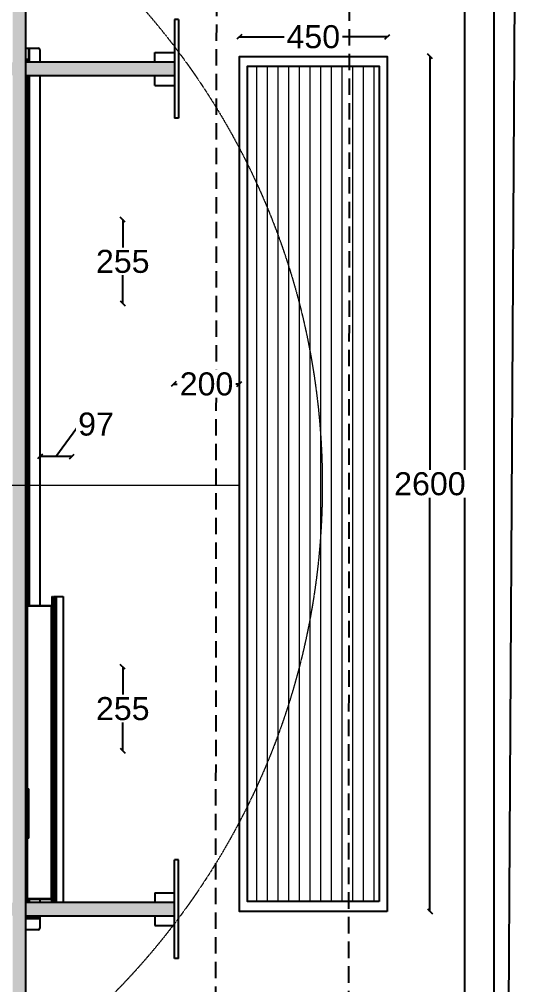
# Model space of a CAD drawing. Header units: millimetres. Extents: x 2822564 to 2991989, y -324396 to -253399.
# Drawn here: x 2922606 to 2924120, y -312647 to -309711 of the extents above; entities that cross this region are included whole.
import ezdxf

# ---------------------------------------------------------------- set-up
doc = ezdxf.new("R2010")
doc.units = ezdxf.units.MM
doc.linetypes.add('12017_XPLAN_GROUND$0$HIDDEN', pattern=[0.375, 0.25, -0.125])
doc.linetypes.add('HIDDEN', pattern=[0.375, 0.25, -0.125])
for name, color, linetype in [('Azbilt', 10, 'Continuous'), ('CANAL', 2, 'HIDDEN'), ('LAF Detail', 7, 'Continuous'), ('modular obj', 210, 'Continuous'), ('Runner', 30, 'Continuous')]:
    doc.layers.add(name, color=color, linetype=linetype)
doc.layers.add('Coustomiz Panel', color=160, linetype='Continuous', lineweight=15)
doc.layers.add('KATCHIN', color=253, linetype='12017_XPLAN_GROUND$0$HIDDEN', lineweight=5)
doc.styles.add('Annotative', font='arial.ttf')
doc.dimstyles.new('RUNNER saghf', dxfattribs={"dimtxt": 150, "dimasz": 60, "dimexe": 0.18, "dimexo": 0.0625, "dimgap": 0.09, "dimtad": 0, "dimtih": 1, "dimtoh": 1, "dimdec": 4, "dimzin": 0, "dimdsep": 46, "dimtxsty": 'Annotative', "dimblk": 'OBLIQUE', "dimcen": 0.09, "dimclrd": 140, "dimclre": 140, "dimclrt": 230, "dimazin": 0, "dimtfac": 1, "dimtdec": 4, "dimtofl": 0, "dimtmove": 0, "dimatfit": 3, "dimldrblk": 'OBLIQUE', "dimfxl": 1, "dimtolj": 1, "dimtzin": 0, "dimarcsym": 0})

# ---------------------------------------------------------------- blocks, each defined once
blk = doc.blocks.new('Azbilt up25-s')
at = {"layer": 'Azbilt', "color": 85, "true_color": 0x58ba48}
blk.add_line((1894008.9, -364628.1), (1893957.4, -359808), dxfattribs=at)
blk = doc.blocks.new('Surgery Zone')
at = {"layer": 'KATCHIN', "color": 240, "ltscale": 1.1, "true_color": 0xed1f24}
blk.add_line((1610637.8, -562746.7, 0), (1608687.8, -562746.7, 0), dxfattribs=at)
at = {"layer": 'KATCHIN', "color": 85, "ltscale": 1.1, "true_color": 0x58ba48}
blk.add_circle((1610637.8, -562746.7, 0), 2200, dxfattribs=at)
blk = doc.blocks.new('Dariche Hava')
at = {"layer": 'Coustomiz Panel', "ltscale": 10}
h = blk.add_hatch(dxfattribs=at)
h.set_pattern_fill('ANSI31', color=3, scale=10.2, angle=45)
h.paths.add_polyline_path([(2099493.3, -346374.7), (2099093.3, -346374.7), (2099093.3, -348914.7), (2099493.3, -348914.7)])
at = {"layer": 'modular obj', "color": 240, "ltscale": 10, "true_color": 0xed1f24}
for points in [[(2099518.3, -346344.7), (2099068.3, -346344.7), (2099068.3, -348944.7), (2099518.3, -348944.7)], [(2099493.3, -346374.7), (2099093.3, -346374.7), (2099093.3, -348914.7), (2099493.3, -348914.7)]]:
    blk.add_lwpolyline(points, close=True, dxfattribs=at)
blk = doc.blocks.new('LAF')
at = {"layer": 'LAF Detail'}
h = blk.add_hatch(color=1, dxfattribs=at)
h.dxf.hatch_style = 1
h.paths.add_polyline_path([(1750, 1297.5), (-1750, 1297.5), (-1750, 1257.5), (1750, 1257.5)])
h.paths.add_polyline_path([(-1257.5, 1750), (-1297.5, 1750), (-1297.5, 1297.5), (-1257.5, 1297.5)])
h.paths.add_polyline_path([(1297.5, 1750), (1257.5, 1750), (1257.5, 1297.5), (1297.5, 1297.5)])
h.paths.add_polyline_path([(1297.5, -1297.5), (1257.5, -1297.5), (1257.5, -1750), (1297.5, -1750)])
h.paths.add_polyline_path([(1750, -1257.5), (-1750, -1257.5), (-1750, -1297.5), (1750, -1297.5)])
h.paths.add_polyline_path([(-1257.5, -1297.5), (-1297.5, -1297.5), (-1297.5, -1750), (-1257.5, -1750)])
h.paths.add_polyline_path([(2764.7, 1882.3), (2614.7, 1882.3), (2614.7, 1842.3), (2068.7, 1842.3), (2068.7, 1882.3), (1918.7, 1882.3), (1918.7, 567.3), (2068.7, 567.3), (2068.7, 604.8), (2183, 604.8), (2183, 609.8), (2063, 609.8), (2063, 637.3), (2183, 637.3), (2183, 607.3), (2614.7, 607.3), (2614.7, 567.3), (2764.7, 567.3)])
h.paths.add_polyline_path([(1958.7, 1802.3), (2724.7, 1802.3), (2724.7, 913.3), (2183, 913.3), (2183, 883.3), (2063, 883.3), (2063, 913.3), (1958.7, 913.3)], flags=16)
h.paths.add_polyline_path([(1958.9, 1526.8, 1), (1964, 1526.8, 1)], flags=0)
h.paths.add_polyline_path([(1958.9, 1314.6, 1), (1964, 1314.6, 1)], flags=0)
h.paths.add_polyline_path([(2151, 1529.4), (2152, 1529.4, -1), (2152, 1524.2), (2151, 1524.2, -1)], flags=0)
h.paths.add_polyline_path([(2148.9, 1526.8, -1), (2154, 1526.8, -1)], flags=0)
h.paths.add_polyline_path([(2151, 1317.2), (2152, 1317.2, -1), (2152, 1312), (2151, 1312, -1)], flags=0)
h.paths.add_polyline_path([(2154, 1314.6, -1), (2148.9, 1314.6, -1)], flags=0)
h.paths.add_polyline_path([(2000, 1717.6), (2001.5, 1718.9, -1), (2004.9, 1715), (2003.4, 1713.7, -1)], flags=0)
h.paths.add_polyline_path([(2257.9, 1477.7), (2257.9, 1478.7, -1), (2263.1, 1478.7), (2263.1, 1477.7, -1)], flags=0)
h.paths.add_polyline_path([(2257.9, 1363.7, -1), (2263.1, 1363.7), (2263.1, 1362.7, -1), (2257.9, 1362.7)], flags=0)
h.paths.add_polyline_path([(2562.4, 1106.3), (2724.7, 1249.4), (2724.7, 1249.7), (2562.1, 1106.3)], flags=0)
h.paths.add_polyline_path([(2556.8, 1105.2), (2557, 1105.2), (2557.2, 1105.3, 0.093249)], flags=0)
h.paths.add_polyline_path([(2308.7, 1100.3), (2551.5, 1100.3), (2555.3, 1103.7), (2555.3, 1104.3, -0.414214), (2557.3, 1106.3), (2557.3, 1105.2, 0.12943), (2555.3, 1104.3), (2555.3, 1100.4), (2552.5, 1097.8), (2544.7, 1097.8), (2544.7, 1096.6), (2326.7, 1096.6), (2307.7, 1096.6, 0.414214), (2306.5, 1095.3), (2306.5, 1036.7, 0.080761), (2306.5, 1036.3), (2306.5, 1036.3), (2330.5, 914.1), (2357.5, 914.1), (2544.1, 914.1), (2544.1, 913.8), (2544.1, 913.3), (2543.7, 913.3), (2419.6, 913.8), (2366, 913.8), (2357.6, 914.1), (2357.6, 913.3), (2357.5, 913.3), (2357.5, 914.1), (2327.5, 914.1), (2303.5, 1036.3), (1958.7, 1036.3), (1958.7, 1036.9), (2303, 1036.9), (2303, 1096.6), (2326.5, 1096.6), (2326.5, 1097.8), (2308.7, 1097.8)], flags=0)
h.paths.add_polyline_path([(2305.2, 1036.7, 0.09518), (2305.4, 1035.8, 0.113938), (2303.6, 1035.9), (2305.2, 1036.1)], flags=0)
h.paths.add_polyline_path([(2257.9, 1592.7), (2257.9, 1593.7, -1), (2263.1, 1593.7), (2263.1, 1592.7, -1)], flags=0)
h.paths.add_polyline_path([(2058.1, 1768.8), (2059.6, 1770.2, -1), (2063, 1766.3), (2061.5, 1764.9, -1)], flags=0)
h.paths.add_polyline_path([(2263.1, 1248.7), (2263.1, 1247.7, -1), (2257.9, 1247.7), (2257.9, 1248.7, -1)], flags=0)
h.paths.add_polyline_path([(2444, 1411.7, 0.956183), (2444, 1429.7, -0.066402)], flags=0)
h.paths.add_polyline_path([(2426.8, 1429.7), (2427.6, 1429.7, 0.022091), (2426.8, 1429.7, 11.266721), (2426.8, 1411.7), (2427.6, 1411.7, -0.022091), (2426.8, 1411.7, -11.266721)], flags=0)
h.paths.add_polyline_path([(2426.6, 1420.7, -1), (2326.6, 1420.7, -1)], flags=0)
h.paths.add_polyline_path([(2339.5, 1461.4, -1), (2332.5, 1461.4, -1)], flags=0)
h.paths.add_polyline_path([(2338.5, 1461.4, -1), (2333.5, 1461.4, -1)], flags=0)
h.paths.add_polyline_path([(2339.5, 1380, -1), (2332.5, 1380, -1)], flags=0)
h.paths.add_polyline_path([(2338.5, 1380, -1), (2333.5, 1380, -1)], flags=0)
h.paths.add_polyline_path([(2341, 1529.4), (2342, 1529.4, -1), (2342, 1524.2), (2341, 1524.2, -1)], flags=0)
h.paths.add_polyline_path([(2344, 1526.8, -1), (2338.9, 1526.8, -1)], flags=0)
h.paths.add_polyline_path([(2257.9, 1692.7), (2257.9, 1693.7, -1), (2263.1, 1693.7), (2263.1, 1692.7, -1)], flags=0)
h.paths.add_polyline_path([(2341, 1317.2), (2342, 1317.2, -1), (2342, 1312), (2341, 1312, -1)], flags=0)
h.paths.add_polyline_path([(2344, 1314.6, -1), (2338.9, 1314.6, -1)], flags=0)
h.paths.add_polyline_path([(1948.7, 1862.3, -1), (1962.7, 1862.3, -1)], flags=16)
h.paths.add_polyline_path([(2263.1, 1133.7), (2263.1, 1132.7, -1), (2257.9, 1132.7), (2257.9, 1133.7, -1)], flags=0)
h.paths.add_polyline_path([(2420.8, 1461.4, -1), (2413.8, 1461.4, -1)], flags=0)
h.paths.add_polyline_path([(2419.8, 1461.4, -1), (2414.8, 1461.4, -1)], flags=0)
h.paths.add_polyline_path([(2420.8, 1380, -1), (2413.8, 1380, -1)], flags=0)
h.paths.add_polyline_path([(2419.8, 1380, -1), (2414.8, 1380, -1)], flags=0)
h.paths.add_polyline_path([(2257.9, 1792.7), (2257.9, 1793.7, -1), (2263.1, 1793.7), (2263.1, 1792.7, -1)], flags=0)
h.paths.add_polyline_path([(2551.5, 1100.3, 0.016832), (2552, 1099.1), (2552.1, 1099.1), (2551.9, 1099.1), (2551.9, 1099), (2552, 1099, -0.00829)], flags=0)
h.paths.add_polyline_path([(2327.4, 1109.9), (2329.4, 1109.9, -1), (2329.4, 1104.7), (2327.4, 1104.7, -1)], flags=0)
h.paths.add_polyline_path([(2490.2, 1477.7), (2490.2, 1478.7, -1), (2495.4, 1478.7), (2495.4, 1477.7, -1)], flags=0)
h.paths.add_polyline_path([(2490.2, 1363.7, -1), (2495.4, 1363.7), (2495.4, 1362.7, -1), (2490.2, 1362.7)], flags=0)
h.paths.add_polyline_path([(2394, 1109.9), (2396, 1109.9, -1), (2396, 1104.7), (2394, 1104.7, -1)], flags=0)
h.paths.add_polyline_path([(1958.7, 873.3), (2310.7, 873.3), (2310.7, 647.3), (1958.7, 647.3)], flags=16)
h.paths.add_polyline_path([(2490.2, 1592.7), (2490.2, 1593.7, -1), (2495.4, 1593.7), (2495.4, 1592.7, -1)], flags=0)
h.paths.add_polyline_path([(2490.2, 1248.7, -1), (2495.4, 1248.7), (2495.4, 1247.7, -1), (2490.2, 1247.7)], flags=0)
h.paths.add_polyline_path([(2531, 1529.4), (2532, 1529.4, -1), (2532, 1524.2), (2531, 1524.2, -1)], flags=0)
h.paths.add_polyline_path([(2534, 1526.8, -1), (2528.9, 1526.8, -1)], flags=0)
h.paths.add_polyline_path([(2531, 1317.2), (2532, 1317.2, -1), (2532, 1312), (2531, 1312, -1)], flags=0)
h.paths.add_polyline_path([(2534, 1314.6, -1), (2528.9, 1314.6, -1)], flags=0)
h.paths.add_polyline_path([(2490.2, 1692.7), (2490.2, 1693.7, -1), (2495.4, 1693.7), (2495.4, 1692.7, -1)], flags=0)
h.paths.add_polyline_path([(2460.7, 1109.9), (2462.7, 1109.9, -1), (2462.7, 1104.7), (2460.7, 1104.7, -1)], flags=0)
h.paths.add_polyline_path([(2495.4, 1133.7), (2495.4, 1132.7, -1), (2490.2, 1132.7), (2490.2, 1133.7, -1)], flags=0)
h.paths.add_polyline_path([(2490.2, 1792.7), (2490.2, 1793.7, -1), (2495.4, 1793.7), (2495.4, 1792.7, -1)], flags=0)
h.paths.add_polyline_path([(2527.4, 1109.9), (2529.4, 1109.9, -1), (2529.4, 1104.7), (2527.4, 1104.7, -1)], flags=0)
h.paths.add_polyline_path([(2322.7, 860.3), (2350.7, 860.3), (2350.7, 873.3), (2724.7, 873.3), (2724.7, 647.3), (2350.7, 647.3), (2350.7, 660.3), (2322.7, 660.3, -0.414214), (2320.7, 662.3), (2320.7, 858.3, -0.414214)], flags=16)
h.paths.add_polyline_path([(2561.8, 1122.2), (2563.3, 1123.5, -1), (2566.7, 1119.6), (2565.2, 1118.3, -1)], flags=0)
h.paths.add_polyline_path([(2353.8, 820.3), (2353.8, 860.3), (2353.7, 820.3)], flags=0)
h.paths.add_polyline_path([(2578.9, 1095.3, -1), (2573.8, 1095.3, -1)], flags=0)
h.paths.add_polyline_path([(2619.9, 1173.4), (2621.4, 1174.7, -1), (2624.8, 1170.8), (2623.3, 1169.5, -1)], flags=0)
h.paths.add_polyline_path([(2392.3, 858.8), (2392.3, 662.3), (2392.2, 661.9), (2392, 660.7), (2391.5, 660.5), (2391.7, 660.7), (2391.9, 660.9), (2392, 661.2), (2392.2, 661.6), (2392.2, 661.9), (2392.3, 662.3), (2392.3, 858.3), (2392.2, 858.7), (2392, 859.9), (2391.8, 860)], flags=0)
h.paths.add_polyline_path([(2383.4, 818.3), (2383.2, 818.3), (2383.2, 702.3), (2383.2, 701.9), (2383, 700.7), (2382.1, 700.3), (2381.9, 700.3), (2382.2, 700.4), (2382.4, 700.5), (2382.6, 700.7), (2382.8, 700.9), (2383, 701.2), (2383.1, 701.6), (2383.2, 701.9), (2383.2, 702.3), (2383.2, 818.3), (2383.2, 818.7), (2383, 819.9), (2382.8, 820)], flags=0)
h.paths.add_polyline_path([(2623.3, 1770.2), (2624.8, 1768.8, -1), (2621.4, 1764.9), (2619.9, 1766.3, -1)], flags=0)
h.paths.add_polyline_path([(2678, 1224.6), (2679.5, 1225.9, -1), (2682.9, 1222), (2681.4, 1220.7, -1)], flags=0)
h.paths.add_polyline_path([(2721, 1529.4), (2722, 1529.4, -1), (2722, 1524.2), (2721, 1524.2, -1)], flags=0)
h.paths.add_polyline_path([(2724, 1526.8, -1), (2718.9, 1526.8, -1)], flags=0)
h.paths.add_polyline_path([(2721, 1317.2), (2722, 1317.2, -1), (2722, 1312), (2721, 1312, -1)], flags=0)
h.paths.add_polyline_path([(2724, 1314.6, -1), (2718.9, 1314.6, -1)], flags=0)
h.paths.add_polyline_path([(2681.4, 1718.9), (2682.9, 1717.6, -1), (2679.5, 1713.7), (2678, 1715, -1)], flags=0)
h.paths.add_polyline_path([(2665.4, 1096), (2667.3, 1092.8, 0.483498), (2670.4, 1095.3, 0.867202)], flags=0)
h.paths.add_polyline_path([(1962.7, 587.3, -1), (1948.7, 587.3, -1)], flags=16)
h.paths.add_polyline_path([(2537.3, 819.3), (2537.3, 818.3, -1), (2532.1, 818.3), (2532.1, 819.3, -1)], flags=0)
h.paths.add_polyline_path([(2537.3, 818.8, -1), (2532.2, 818.8, -1)], flags=0)
h.paths.add_polyline_path([(2720.7, 1862.3, -1), (2734.7, 1862.3, -1)], flags=16)
h.paths.add_polyline_path([(2537.3, 761.1), (2537.3, 760.1, -1), (2532.1, 760.1), (2532.1, 761.1, -1)], flags=0)
h.paths.add_polyline_path([(2537.3, 760.6, -1), (2532.2, 760.6, -1)], flags=0)
h.paths.add_polyline_path([(2537.3, 702.8), (2537.3, 701.8, -1), (2532.1, 701.8), (2532.1, 702.8, -1)], flags=0)
h.paths.add_polyline_path([(2537.3, 702.3, -1), (2532.2, 702.3, -1)], flags=0)
h.paths.add_polyline_path([(2734.7, 587.3, -1), (2720.7, 587.3, -1)], flags=16)
h.paths.add_polyline_path([(1297.5, 1257.5), (1257.5, 1257.5), (1257.5, -1257.5), (1297.5, -1257.5)])
h.paths.add_polyline_path([(-1257.5, 1257.5), (-1297.5, 1257.5), (-1297.5, -1257.5), (-1257.5, -1257.5)])
at = {"layer": 'LAF Detail', "color": 7, "linetype": 'Continuous', "lineweight": 25}
for p, q in [((-1750, -1297.5), (1750, -1297.5)), ((-1297.5, -1297.5), (-1297.5, -1750)), ((-1257.5, -1750), (-1257.5, -1297.5)), ((1257.5, -1297.5), (1257.5, -1750)), ((1297.5, -1750), (1297.5, -1297.5))]:
    blk.add_line(p, q, dxfattribs=at)
at = {"layer": 'LAF Detail', "color": 3, "linetype": 'Continuous', "lineweight": 25}
for p, q in [((-1340.1, -1335.1), (-1340.1, -1297.5)), ((-1307.5, -1340.1), (-1307.5, -1297.5)), ((-1306.4, -1340.1), (-1306.4, -1297.5)), ((-1305.1, -1340.1), (-1305.1, -1297.5)), ((-1297.5, -1305.1), (-1305.1, -1305.1)), ((-1297.5, -1306.4), (-1305.1, -1306.4)), ((-1297.5, -1307.5), (-1305.1, -1307.5)), ((-1304, -1305.1), (-1304, -1297.5)), ((-1303.4, -1297.5), (-1303.4, -1302.3)), ((-1303.4, -1302.3), (-1302.4, -1302.3)), ((-1302.8, -1305.1), (-1302.8, -1302.3)), ((-1302.4, -1297.5), (-1302.4, -1302.3)), ((-1302.3, -1303.4), (-1302.3, -1302.4)), ((-1302.3, -1302.4), (-1297.5, -1302.4)), ((-1302.3, -1303.4), (-1297.5, -1303.4)), ((-1301.4, -1301.4), (-1301.4, -1297.5)), ((-1301.4, -1300.2), (-1300.4, -1300.2)), ((-1297.5, -1300.4), (-1301.4, -1300.4)), ((-1297.5, -1301.4), (-1301.4, -1301.4)), ((-1300.4, -1300.2), (-1300.4, -1297.5)), ((-1299.5, -1299.5), (-1299.7, -1299.6)), ((-1299.4, -1299.4), (-1299.4, -1297.5)), ((-1297.5, -1299.4), (-1299.4, -1299.4)), ((-304.6, -1299.4), (-1257.5, -1299.4)), ((-303.7, -1300.4), (-1257.5, -1300.4)), ((-303.7, -1301.4), (-1257.5, -1301.4)), ((-1257.5, -1302.4), (-303.7, -1302.4)), ((-1257.5, -1303.4), (-1247.9, -1303.4)), ((-1247.9, -1304), (-1257.5, -1304)), ((-1247.9, -1305.1), (-1257.5, -1305.1)), ((-1247.9, -1306.4), (-1257.5, -1306.4)), ((-1247.9, -1307.5), (-1257.5, -1307.5)), ((-1247.9, -1375.4), (-1247.9, -1302.4)), ((-1246.4, -1378.4), (-1246.4, -1302.4)), ((-1062.2, -1306.4), (-1062.2, -1302.4)), ((-1062.2, -1306.4), (-912.2, -1306.4)), ((-1060.4, -1302.4), (-1060.4, -1306.4)), ((-1021.1, -1302.4), (-1021.1, -1306.4)), ((-1012.2, -1306.4), (-1012.2, -1302.4)), ((-1006.2, -1302.4), (-1006.2, -1306.4)), ((-968.3, -1306.4), (-968.3, -1302.4)), ((-962.3, -1302.4), (-962.3, -1306.4)), ((-953.4, -1302.4), (-953.4, -1306.4)), ((-914.1, -1306.4), (-914.1, -1302.4)), ((-912.2, -1302.4), (-912.2, -1306.4)), ((-413.4, -1299.4), (-413.4, -1300.4)), ((-411.4, -1299.4), (-411.4, -1297.5)), ((-411.4, -1301.4), (-411.4, -1300.4)), ((-409.4, -1300.4), (-409.4, -1299.4)), ((-356.4, -1378.4), (-356.4, -1302.4)), ((-354.9, -1375.4), (-354.9, -1302.4)), ((-354.9, -1303.4), (-303.9, -1303.4)), ((-87.8, -1304), (-354.9, -1304)), ((-87.8, -1305.1), (-354.9, -1305.1)), ((-87.8, -1306.4), (-354.9, -1306.4)), ((1257.5, -1307.5), (-354.9, -1307.5)), ((-305.4, -1302.4), (-305.4, -1301.4)), ((-304.6, -1297.5), (-304.6, -1301.4)), ((-303.9, -1302.4), (-303.9, -1303.4)), ((-302.6, -1302.8), (-303.9, -1302.8)), ((-303.8, -1300.4), (-303.8, -1297.5)), ((-303.7, -1302.4), (-303.7, -1300.4)), ((-303.6, -1297.5), (-303.6, -1302.4)), ((-303.6, -1302.4), (1257.5, -1302.4)), ((-302.6, -1297.5), (-302.6, -1303.4)), ((1257.5, -1299.4), (-302.6, -1299.4)), ((1257.5, -1300.4), (-302.6, -1300.4)), ((1257.5, -1301.4), (-302.6, -1301.4)), ((-302.6, -1303.4), (-87.8, -1303.4)), ((-301.6, -1299.4), (-301.6, -1300.4)), ((-301.6, -1302.4), (-301.6, -1301.4)), ((-301.6, -1301.4), (-301.6, -1302.4)), ((-301.4, -1300.4), (-301.4, -1299.4)), ((-300.6, -1300.4), (-300.6, -1299.4)), ((-299.8, -1301.4), (-299.8, -1302.4)), ((-87.8, -1306.4), (-87.8, -1302.4)), ((-87.8, -1306.4), (62.2, -1306.4)), ((-85.9, -1302.4), (-85.9, -1306.4)), ((-46.6, -1302.4), (-46.6, -1306.4)), ((-37.7, -1306.4), (-37.7, -1302.4)), ((-31.7, -1302.4), (-31.7, -1306.4)), ((6.2, -1306.4), (6.2, -1302.4)), ((12.2, -1302.4), (12.2, -1306.4)), ((21.1, -1302.4), (21.1, -1306.4)), ((60.4, -1306.4), (60.4, -1302.4)), ((62.2, -1302.4), (62.2, -1306.4)), ((62.2, -1303.4), (912.2, -1303.4)), ((912.2, -1304), (62.2, -1304)), ((912.2, -1305.1), (62.2, -1305.1)), ((912.2, -1306.4), (62.2, -1306.4)), ((912.2, -1306.4), (912.2, -1302.4)), ((912.2, -1306.4), (1062.2, -1306.4)), ((914.1, -1302.4), (914.1, -1306.4)), ((953.4, -1302.4), (953.4, -1306.4)), ((962.3, -1306.4), (962.3, -1302.4)), ((968.3, -1302.4), (968.3, -1306.4)), ((1006.2, -1306.4), (1006.2, -1302.4)), ((1012.2, -1302.4), (1012.2, -1306.4)), ((1021.1, -1302.4), (1021.1, -1306.4)), ((1060.4, -1306.4), (1060.4, -1302.4)), ((1062.2, -1302.4), (1062.2, -1306.4)), ((1062.2, -1303.4), (1257.5, -1303.4)), ((1257.5, -1304), (1062.2, -1304)), ((1257.5, -1305.1), (1062.2, -1305.1)), ((1257.5, -1306.4), (1062.2, -1306.4)), ((1299.4, -1299.4), (1297.5, -1299.4)), ((1300.2, -1300.4), (1297.5, -1300.4)), ((1301.4, -1301.4), (1297.5, -1301.4)), ((1297.5, -1302.4), (1302.3, -1302.4)), ((1297.5, -1303.4), (1302.3, -1303.4)), ((1305.1, -1304), (1297.5, -1304)), ((1340.1, -1305.1), (1297.5, -1305.1)), ((1340.1, -1306.4), (1297.5, -1306.4)), ((1340.1, -1307.5), (1297.5, -1307.5)), ((1299.4, -1297.5), (1299.4, -1299.4)), ((1299.5, -1299.5), (1299.6, -1299.7)), ((1300.2, -1301.4), (1300.2, -1300.4)), ((1300.4, -1297.5), (1300.4, -1301.4)), ((1301.4, -1297.5), (1301.4, -1301.4)), ((1302.3, -1303.4), (1302.3, -1302.4)), ((1305.1, -1302.8), (1302.3, -1302.8)), ((1302.4, -1302.3), (1302.4, -1297.5)), ((1303.4, -1302.3), (1302.4, -1302.3)), ((1303.4, -1302.3), (1303.4, -1297.5)), ((1305.1, -1297.5), (1305.1, -1305.1)), ((1306.4, -1297.5), (1306.4, -1305.1)), ((1307.5, -1297.5), (1307.5, -1305.1)), ((1340.1, -1297.5), (1340.1, -1335.1)), ((-1297.5, -1340.1), (-1335.1, -1340.1)), ((-1247.9, -1340.1), (-1257.5, -1340.1)), ((1257.5, -1340.1), (-354.9, -1340.1)), ((1335.1, -1340.1), (1297.5, -1340.1)), ((-1257.5, -1376.9), (-1249.4, -1376.9)), ((-1257.5, -1378.4), (-1249.4, -1378.4)), ((-1249.4, -1378.4), (-1249.4, -1376.9)), ((-1247.9, -1375.4), (-354.9, -1375.4)), ((-1246.4, -1376.9), (-356.4, -1376.9)), ((-1246.4, -1378.4), (-356.4, -1378.4)), ((-326.4, -1376.9), (-353.4, -1376.9)), ((-353.4, -1376.9), (-353.4, -1378.4)), ((-326.4, -1378.4), (-353.4, -1378.4)), ((-331.4, -1378.4), (-331.4, -1376.9)), ((-326.4, -1376.9), (-326.4, -1378.4)), ((-326.4, -1381.4), (-1257.5, -1381.4)), ((-326.4, -1384.4), (-1257.5, -1384.4)), ((-326.4, -1389.4), (-1257.5, -1389.4)), ((-326.4, -1381.4), (-326.4, -1411.4)), ((-326.4, -1411.4), (-1257.5, -1411.4))]:
    blk.add_line(p, q, dxfattribs=at)
at = {"layer": 'LAF Detail', "color": 1, "linetype": 'Continuous', "lineweight": 25}
for p, q in [((-1327.5, -1690), (-1327.5, -1750)), ((-1297.5, -1690), (-1327.5, -1690)), ((-1227.5, -1690), (-1257.5, -1690)), ((-1227.5, -1690), (-1227.5, -1750)), ((1227.5, -1690), (1227.5, -1750)), ((1227.5, -1690), (1257.5, -1690)), ((1297.5, -1690), (1327.5, -1690)), ((1327.5, -1690), (1327.5, -1750)), ((-1427.5, -1762), (-1427.5, -1750)), ((-1427.5, -1750), (-1127.5, -1750)), ((-1127.5, -1762), (-1127.5, -1750)), ((1127.5, -1762), (1127.5, -1750)), ((1427.5, -1750), (1127.5, -1750)), ((1427.5, -1762), (1427.5, -1750)), ((-1427.5, -1762), (-1127.5, -1762)), ((1427.5, -1762), (1127.5, -1762))]:
    blk.add_line(p, q, dxfattribs=at)
at = {"layer": 'LAF Detail', "color": 3, "linetype": 'Continuous', "lineweight": 25, "flags": 128}
for points in [[(-1301.4, -1300.4), (-1300.7, -1300.2), (-1300.6, -1300.2)], [(-1300.3, -1300), (-1300, -1299.8), (-1299.4, -1299.4)], [(1300, -1300.3), (1299.8, -1300), (1299.4, -1299.4)], [(1300.4, -1301.4), (1300.2, -1300.7), (1300.2, -1300.6)]]:
    blk.add_lwpolyline(points, dxfattribs=at)
at = {"layer": 'LAF Detail', "color": 3, "linetype": 'Continuous', "lineweight": 25}
for centre, radius, start, end in [((-1300.7, -1303), 1.84, 112.3931, 157.6069), ((-1302.8, -1300.1), 2.31, 282.7668, 327.1902), ((-1298.9, -1300.9), 1.61, 105.2821, 152.0375), ((1300.9, -1298.9), 1.61, 195.2821, 242.0375), ((1303, -1300.7), 1.84, 202.3931, 247.6069), ((1300.1, -1302.8), 2.31, 12.7668, 57.1902), ((-1335.1, -1335.1), 5, 180, 270), ((1335.1, -1335.1), 5, 270, 0), ((-1249.4, -1375.4), 3, 270, 0), ((-1249.4, -1375.4), 1.5, 270, 0), ((-353.4, -1375.4), 3, 180, 270), ((-353.4, -1375.4), 1.5, 180, 270)]:
    blk.add_arc(centre, radius, start, end, dxfattribs=at)
blk = doc.blocks.new('_Oblique')
at = {"color": 0, "linetype": 'ByBlock', "lineweight": -2}
blk.add_line((-0.5, -0.5), (0.5, 0.5), dxfattribs=at)
blk = doc.blocks.new('*D47')
at = {"color": 140, "lineweight": -2, "ltscale": 10, "transparency": 16777216}
for p, q in [((2922920.6, -310320), (2922920.8, -310320)), ((2922920.6, -310320), (2922920.6, -310411.7)), ((2922920.6, -310575), (2922920.6, -310483.3)), ((2922920.6, -310575), (2922920.8, -310575))]:
    blk.add_line(p, q, dxfattribs=at)
at = {"layer": 'Defpoints', "color": 0, "ltscale": 10, "transparency": 16777216}
for p in [(2922920.6, -310320, 0), (2922920.6, -310575, 0), (2922920.6, -310575)]:
    blk.add_point(p, dxfattribs=at)
at = {"color": 140, "lineweight": -2, "ltscale": 10, "transparency": 16777216, "xscale": 15, "yscale": 15, "zscale": 15}
for p, rotation in [((2922920.6, -310320), 90), ((2922920.6, -310575), 270)]:
    blk.add_blockref('_Oblique', p, dxfattribs=dict(at, rotation=rotation))
at = {"color": 230, "ltscale": 10, "transparency": 16777216, "insert": (2922920.6, -310447.5), "char_height": 70, "attachment_point": 5, "style": 'Annotative', "bg_fill": 3, "box_fill_scale": 1.1, "bg_fill_color": 256, "bg_fill_true_color": 13158600, "bg_fill_transparency": 0}
blk.add_mtext('\\A1;255', dxfattribs=at)
blk = doc.blocks.new('*D48')
at = {"color": 140, "lineweight": -2, "ltscale": 10, "transparency": 16777216}
for p, q in [((2922920.6, -311680), (2922920.8, -311680)), ((2922920.6, -311680), (2922920.6, -311771.7)), ((2922920.6, -311935), (2922920.6, -311843.3)), ((2922920.6, -311935), (2922920.8, -311935))]:
    blk.add_line(p, q, dxfattribs=at)
at = {"layer": 'Defpoints', "color": 0, "ltscale": 10, "transparency": 16777216}
for p in [(2922920.6, -311680, 0), (2922920.6, -311935, 0), (2922920.6, -311935)]:
    blk.add_point(p, dxfattribs=at)
at = {"color": 140, "lineweight": -2, "ltscale": 10, "transparency": 16777216, "xscale": 15, "yscale": 15, "zscale": 15}
for p, rotation in [((2922920.6, -311680), 90), ((2922920.6, -311935), 270)]:
    blk.add_blockref('_Oblique', p, dxfattribs=dict(at, rotation=rotation))
at = {"color": 230, "ltscale": 10, "transparency": 16777216, "insert": (2922920.6, -311807.5), "char_height": 70, "attachment_point": 5, "style": 'Annotative', "bg_fill": 3, "box_fill_scale": 1.1, "bg_fill_color": 256, "bg_fill_true_color": 13158600, "bg_fill_transparency": 0}
blk.add_mtext('\\A1;255', dxfattribs=at)
blk = doc.blocks.new('*D44')
at = {"color": 140, "lineweight": -2, "ltscale": 10, "transparency": 16777216}
for p, q in [((2922717, -311040.5), (2922788.8, -310942.3)), ((2922788.8, -310942.3), (2922788.9, -310942.3)), ((2922668.3, -311040.5), (2922668.3, -311040.3)), ((2922765.6, -311040.5), (2922668.3, -311040.5)), ((2922765.6, -311040.5), (2922765.6, -311040.3))]:
    blk.add_line(p, q, dxfattribs=at)
at = {"layer": 'Defpoints', "color": 0, "ltscale": 10, "transparency": 16777216}
for p in [(2922668.3, -311040.5, 0), (2922668.3, -311040.5), (2922765.6, -311040.5, 0)]:
    blk.add_point(p, dxfattribs=at)
at = {"color": 140, "lineweight": -2, "ltscale": 10, "transparency": 16777216, "xscale": 15, "yscale": 15, "zscale": 15, "rotation": 180}
blk.add_blockref('_Oblique', (2922668.3, -311040.5), dxfattribs=at)
at = {"color": 140, "lineweight": -2, "ltscale": 10, "transparency": 16777216, "xscale": 15, "yscale": 15, "zscale": 15}
blk.add_blockref('_Oblique', (2922765.6, -311040.5), dxfattribs=at)
at = {"color": 230, "ltscale": 10, "transparency": 16777216, "insert": (2922839.2, -310942.3), "char_height": 70, "attachment_point": 5, "style": 'Annotative', "bg_fill": 3, "box_fill_scale": 1.1, "bg_fill_color": 256, "bg_fill_true_color": 13158600, "bg_fill_transparency": 0}
blk.add_mtext('\\A1;97', dxfattribs=at)
blk = doc.blocks.new('*D32')
at = {"color": 140, "lineweight": -2, "ltscale": 10, "transparency": 16777216}
for p, q in [((2923075.6, -310820.1), (2923075.6, -310819.9)), ((2923075.6, -310820.1), (2923097.7, -310820.1)), ((2923275.6, -310820.1), (2923253.5, -310820.1)), ((2923275.6, -310820.1), (2923275.6, -310819.9))]:
    blk.add_line(p, q, dxfattribs=at)
at = {"color": 140, "lineweight": -2, "ltscale": 10, "transparency": 16777216, "xscale": 15, "yscale": 15, "zscale": 15, "rotation": 180}
blk.add_blockref('_Oblique', (2923075.6, -310820.1), dxfattribs=at)
at = {"color": 140, "lineweight": -2, "ltscale": 10, "transparency": 16777216, "xscale": 15, "yscale": 15, "zscale": 15}
blk.add_blockref('_Oblique', (2923275.6, -310820.1), dxfattribs=at)
at = {"color": 230, "ltscale": 10, "transparency": 16777216, "insert": (2923175.6, -310820.1), "char_height": 70, "attachment_point": 5, "style": 'Annotative', "bg_fill": 3, "box_fill_scale": 1.1, "bg_fill_color": 256, "bg_fill_true_color": 13158600, "bg_fill_transparency": 0}
blk.add_mtext('\\A1;200', dxfattribs=at)
at = {"layer": 'Defpoints', "color": 0, "ltscale": 10, "transparency": 16777216}
for p in [(2923075.6, -310820.1, 0), (2923275.6, -310820.1, 0), (2923275.6, -310820.1)]:
    blk.add_point(p, dxfattribs=at)
blk = doc.blocks.new('*D36')
at = {"color": 140, "lineweight": -2, "ltscale": 10, "transparency": 16777216}
for p, q in [((2923275.6, -309764.5), (2923275.6, -309764.1)), ((2923275.6, -309764.3), (2923421.9, -309764.3)), ((2923725.6, -309764.3), (2923579.4, -309764.3)), ((2923725.6, -309764.5), (2923725.6, -309764.1))]:
    blk.add_line(p, q, dxfattribs=at)
at = {"layer": 'Defpoints', "color": 0, "ltscale": 10, "transparency": 16777216}
for p in [(2923275.6, -309764.3), (2923275.6, -309823.7, 0), (2923725.6, -309823.7, 0)]:
    blk.add_point(p, dxfattribs=at)
at = {"color": 140, "lineweight": -2, "ltscale": 10, "transparency": 16777216, "xscale": 15, "yscale": 15, "zscale": 15, "rotation": 180}
blk.add_blockref('_Oblique', (2923275.6, -309764.3), dxfattribs=at)
at = {"color": 140, "lineweight": -2, "ltscale": 10, "transparency": 16777216, "xscale": 15, "yscale": 15, "zscale": 15}
blk.add_blockref('_Oblique', (2923725.6, -309764.3), dxfattribs=at)
at = {"color": 230, "ltscale": 10, "transparency": 16777216, "insert": (2923500.6, -309764.3), "char_height": 70, "attachment_point": 5, "style": 'Annotative', "bg_fill": 3, "box_fill_scale": 1.1, "bg_fill_color": 256, "bg_fill_true_color": 13158600, "bg_fill_transparency": 0}
blk.add_mtext('\\A1;450', dxfattribs=at)
blk = doc.blocks.new('*D37')
at = {"color": 140, "lineweight": -2, "ltscale": 10, "transparency": 16777216}
for p, q in [((2923855.4, -309823.7), (2923855.8, -309823.7)), ((2923855.6, -309823.7), (2923855.6, -311087.8)), ((2923855.6, -312423.7), (2923855.6, -311159.5)), ((2923855.4, -312423.7), (2923855.8, -312423.7))]:
    blk.add_line(p, q, dxfattribs=at)
at = {"layer": 'Defpoints', "color": 0, "ltscale": 10, "transparency": 16777216}
for p in [(2923725.6, -309823.7, 0), (2923725.6, -312423.7, 0), (2923855.6, -312423.7)]:
    blk.add_point(p, dxfattribs=at)
at = {"color": 140, "lineweight": -2, "ltscale": 10, "transparency": 16777216, "xscale": 15, "yscale": 15, "zscale": 15}
for p, rotation in [((2923855.6, -309823.7), 90), ((2923855.6, -312423.7), 270)]:
    blk.add_blockref('_Oblique', p, dxfattribs=dict(at, rotation=rotation))
at = {"color": 230, "ltscale": 10, "transparency": 16777216, "insert": (2923855.6, -311123.7), "char_height": 70, "attachment_point": 5, "style": 'Annotative', "bg_fill": 3, "box_fill_scale": 1.1, "bg_fill_color": 256, "bg_fill_true_color": 13158600, "bg_fill_transparency": 0}
blk.add_mtext('\\A1;2600', dxfattribs=at)

msp = doc.modelspace()

# ---------------------------------------------------------------- linework, layer by layer
at = {"layer": 'Runner', "ltscale": 10}
for p, q in [((2923962.2, -313870.7, 0), (2923962.2, -308384.3, 0)), ((2924051.2, -313870.7, 0), (2924051.2, -308384.3, 0))]:
    msp.add_line(p, q, dxfattribs=at)

# ---------------------------------------------------------------- block references
at = {"layer": 'Azbilt', "rotation": 359.0474403818827}
msp.add_blockref('Azbilt up25-s', (1036405.8, 82649.7), dxfattribs=at)

# ---------------------------------------------------------------- next in the draw order: block references
at = {"rotation": 180}
msp.add_blockref('Surgery Zone', (4531965.9, -873874.2, 0), dxfattribs=at)

# ---------------------------------------------------------------- next in the draw order: linework, layer by layer
at = {"layer": 'CANAL', "ltscale": 200}
msp.add_lwpolyline([(2919003, -308671.3), (2919460.8, -308671.6), (2919457.8, -313366.1), (2923203.2, -313376.7), (2923207.4, -308690.2), (2923611.1, -308690.6), (2923606.4, -313827.8), (2918999.7, -313814.9)], close=True, dxfattribs=at)

# ---------------------------------------------------------------- next in the draw order: block references
at = {"color": 1, "rotation": 89.99999999999999}
msp.add_blockref('LAF', (2921328.1, -311139.3, 0), dxfattribs=at)
at = {"layer": 'Coustomiz Panel', "xscale": -1, "rotation": 180}
msp.add_blockref('Dariche Hava', (824207.4, -658768.4, 0), dxfattribs=at)

# ---------------------------------------------------------------- next in the draw order: dimensions: what is measured, and where the dimension line sits
at = {"ltscale": 10}
for base, p1, p2, picture, middle in [((2923275.6, -309764.3), (2923725.6, -309823.7, 0), (2923275.6, -309823.7, 0), '*D36', (2923500.6, -309764.3)), ((2923275.6, -310820.1), (2923075.6, -310820.1, 0), (2923275.6, -310820.1, 0), '*D32', (2923175.6, -310820.1))]:
    dim = msp.add_linear_dim(base=base, p1=p1, p2=p2, dimstyle='RUNNER saghf', override={"dimtxt": 70, "dimasz": 15, "dimdec": 0, "dimtdec": 0, "dimfxl": 0.2, "dimfxlon": 1, "dimtfill": 1, "dimarcsym": 2}, dxfattribs=at)
    dim.commit()
    dim.dimension.update_dxf_attribs({"geometry": picture, "text_midpoint": middle})
for base, p1, p2, picture, middle in [((2922920.6, -310575), (2922920.6, -310320, 0), (2922920.6, -310575, 0), '*D47', (2922920.6, -310447.5)), ((2922920.6, -311935), (2922920.6, -311680, 0), (2922920.6, -311935, 0), '*D48', (2922920.6, -311807.5))]:
    dim = msp.add_linear_dim(base=base, p1=p1, p2=p2, angle=90, dimstyle='RUNNER saghf', override={"dimtxt": 70, "dimasz": 15, "dimdec": 0, "dimtdec": 0, "dimfxl": 0.2, "dimfxlon": 1, "dimtfill": 1, "dimarcsym": 2}, dxfattribs=at)
    dim.commit()
    dim.dimension.update_dxf_attribs({"geometry": picture, "text_midpoint": middle})
dim = msp.add_linear_dim(base=(2922668.3, -311040.5), p1=(2922765.6, -311040.5, 0), p2=(2922668.3, -311040.5, 0), dimstyle='RUNNER saghf', override={"dimtxt": 70, "dimasz": 15, "dimdec": 0, "dimtdec": 0, "dimtmove": 1, "dimfxl": 0.2, "dimfxlon": 1, "dimtfill": 1, "dimarcsym": 2}, dxfattribs=at)
dim.commit()
dim.dimension.update_dxf_attribs({"geometry": '*D44', "text_midpoint": (2922789, -310942.3), "dimtype": 160})

# ---------------------------------------------------------------- next in the draw order: dimensions: what is measured, and where the dimension line sits
dim = msp.add_linear_dim(base=(2923855.6, -312423.7), p1=(2923725.6, -309823.7, 0), p2=(2923725.6, -312423.7, 0), angle=90, dimstyle='RUNNER saghf', override={"dimtxt": 70, "dimasz": 15, "dimdec": 0, "dimtdec": 0, "dimfxl": 0.2, "dimfxlon": 1, "dimtfill": 1, "dimarcsym": 2}, dxfattribs=at)
dim.commit()
dim.dimension.update_dxf_attribs({"geometry": '*D37', "text_midpoint": (2923855.6, -311123.7)})

doc.saveas('drawing.dxf')
